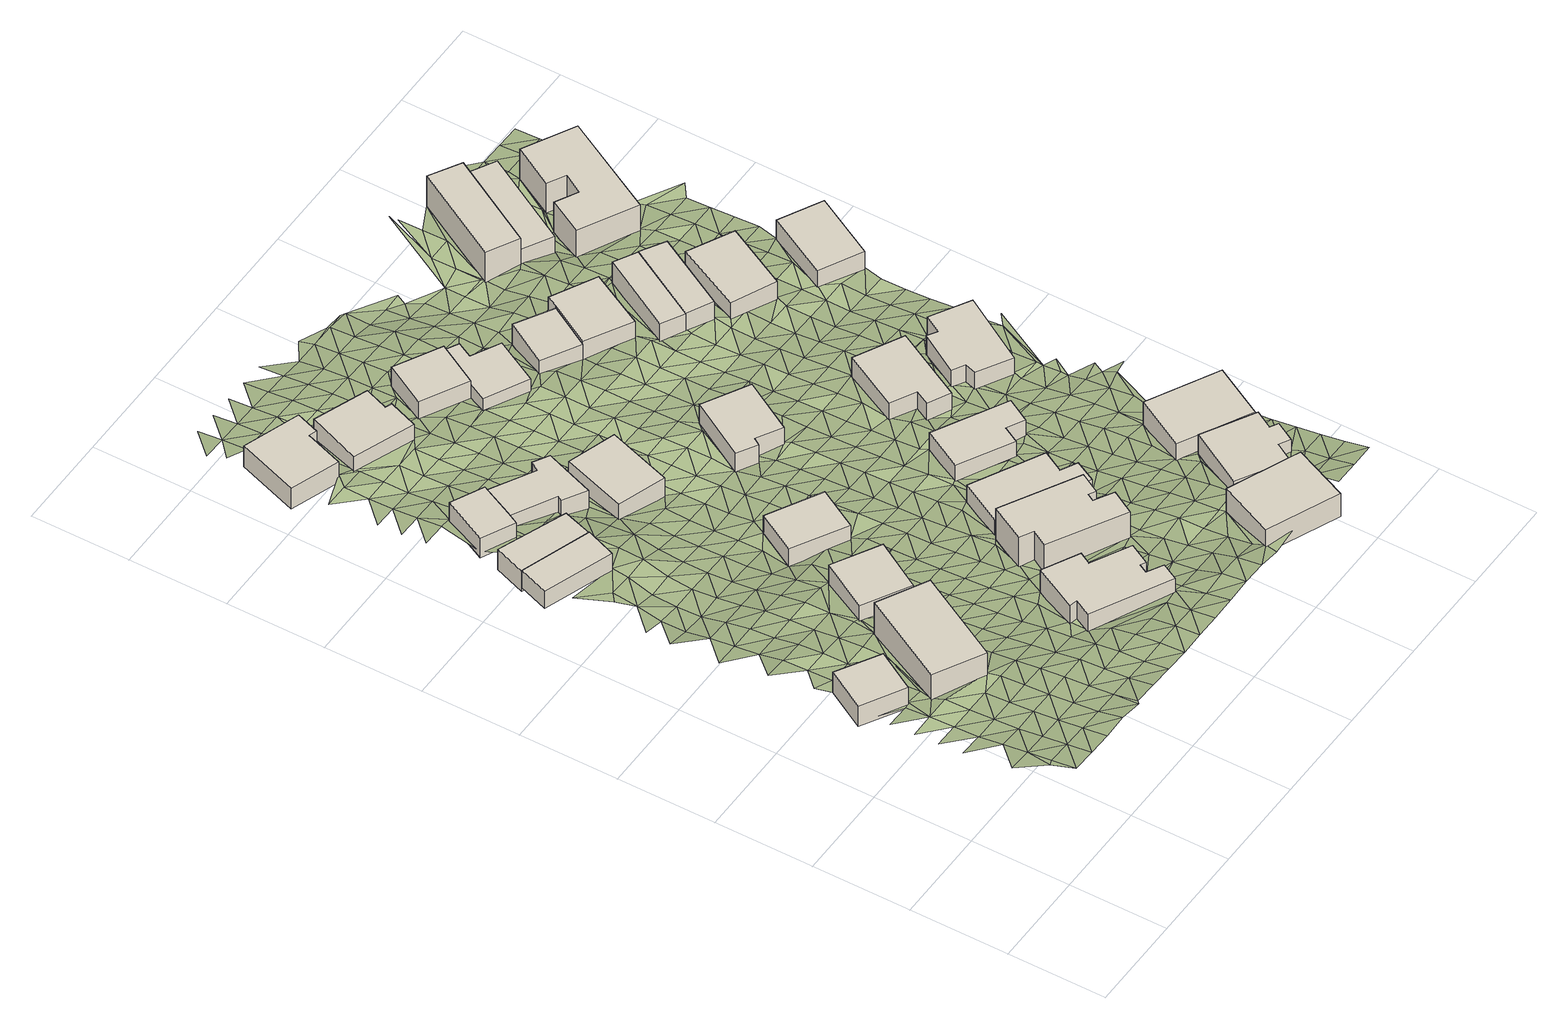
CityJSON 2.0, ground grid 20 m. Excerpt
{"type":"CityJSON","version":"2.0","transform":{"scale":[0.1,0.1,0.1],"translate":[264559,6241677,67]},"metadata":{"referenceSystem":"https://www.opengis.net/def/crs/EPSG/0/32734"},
"CityObjects":{
"building1":{"type":"Building","attributes":{"address":"35 Rhodes Avenue University Estate Cape Town","building":"house","building:levels":"1","footprint":{"type":"Polygon"},"plus_code":"C9XCX4X3+XWW","ground_height":81.4,"building_height":4.1,"roof_height":85.5},"geometry":[{"type":"Solid","lod":"1","boundaries":[[[[0,1,2,3]],[[1,4,5,2]],[[4,6,7,5]],[[6,0,3,7]],[[3,2,5,7]],[[6,4,1,0]]]]}]},
"building2":{"type":"Building","attributes":{"address":"37 Rhodes Avenue University Estate Cape Town","building":"house","building:levels":"2","footprint":{"type":"Polygon"},"plus_code":"CCX4XWXV+XPX","ground_height":80.4,"building_height":6.9,"roof_height":87.3},"geometry":[{"type":"Solid","lod":"1","boundaries":[[[[8,9,10,11]],[[9,12,13,10]],[[12,14,15,13]],[[14,8,11,15]],[[11,10,13,15]],[[14,12,9,8]]]]}]},
"building3":{"type":"Building","attributes":{"address":"3B Haig Road University Estate Cape Town","building":"house","building:levels":"1","footprint":{"type":"Polygon"},"plus_code":"C9X9XJXM+X8V","ground_height":77.6,"building_height":4.1,"roof_height":81.7},"geometry":[{"type":"Solid","lod":"1","boundaries":[[[[16,17,18,19,20,21]],[[17,22,23,19,18]],[[22,24,25,23]],[[24,16,21,20,25]],[[20,19,23,25]],[[24,22,17,16]]]]}]},
"building4":{"type":"Building","attributes":{"address":"3A Haig Road University Estate Cape Town","building":"house","building:levels":"1","footprint":{"type":"Polygon"},"plus_code":"C9XFXJXV+XFW","ground_height":77.4,"building_height":4.1,"roof_height":81.5},"geometry":[{"type":"Solid","lod":"1","boundaries":[[[[26,27,28,21]],[[27,29,30,28]],[[29,31,32,30]],[[31,26,21,32]],[[21,28,30,32]],[[31,29,27,26]]]]}]},
"building5":{"type":"Building","attributes":{"address":"44 Ritchie Street University Estate Cape Town","building":"house","building:levels":"1","footprint":{"type":"Polygon"},"plus_code":"C9XHXMXJ+XXW","ground_height":75.5,"building_height":4.1,"roof_height":79.6},"geometry":[{"type":"Solid","lod":"1","boundaries":[[[[33,34,35,36,37,38]],[[34,39,40,36,35]],[[39,41,42,40]],[[41,43,44,42]],[[43,33,38,37,44]],[[37,36,40,42,44]],[[43,41,39,34,33]]]]}]},
"building6":{"type":"Building","attributes":{"address":"6 Fryde Road University Estate Cape Town","building":"house","building:levels":"1","footprint":{"type":"Polygon"},"plus_code":"CCXJX6X3+X6W","ground_height":78.5,"building_height":4.1,"roof_height":82.6},"geometry":[{"type":"Solid","lod":"1","boundaries":[[[[45,46,47,48]],[[46,49,50,47]],[[49,51,52,50]],[[51,45,48,52]],[[48,47,50,52]],[[51,49,46,45]]]]}]},
"building7":{"type":"Building","attributes":{"address":"49 Ritchie Street University Estate Cape Town","building":"house","building:levels":"1","footprint":{"type":"Polygon"},"plus_code":"C9XFX9XF+XVV","ground_height":73.4,"building_height":4.1,"roof_height":77.5},"geometry":[{"type":"Solid","lod":"1","boundaries":[[[[53,54,55,56]],[[54,57,58,55]],[[57,59,60,58]],[[59,61,62,60]],[[61,63,64,62]],[[63,53,56,64]],[[56,55,58,60,62,64]],[[63,61,59,57,54,53]]]]}]},
"building8":{"type":"Building","attributes":{"address":"9 Fryde Road University Estate Cape Town","building":"house","building:levels":"1","footprint":{"type":"Polygon"},"plus_code":"CFXGXWX6+X8V","ground_height":81.4,"building_height":4.1,"roof_height":85.5},"geometry":[{"type":"Solid","lod":"1","boundaries":[[[[65,66,67,68]],[[66,69,70,67]],[[69,71,72,70]],[[71,73,74,72]],[[73,75,76,74]],[[75,77,78,76]],[[77,79,80,78]],[[79,81,82,80]],[[81,83,84,82]],[[83,85,86,84]],[[85,87,88,86]],[[87,65,68,88]],[[68,67,70,72,74,76,78,80,82,84,86,88]],[[87,85,83,81,79,77,75,73,71,69,66,65]]]]}]},
"building9":{"type":"Building","attributes":{"address":"46 Ritchie Street University Estate Cape Town","building":"house","building:levels":"1","footprint":{"type":"Polygon"},"plus_code":"CCX5XPXF+XGR","ground_height":74.6,"building_height":4.1,"roof_height":78.7},"geometry":[{"type":"Solid","lod":"1","boundaries":[[[[89,90,38,35]],[[90,91,92,38]],[[91,93,94,92]],[[93,95,96,94]],[[95,97,98,96]],[[97,99,100,98]],[[99,101,102,100]],[[101,89,35,102]],[[35,38,92,94,96,98,100,102]],[[101,99,97,95,93,91,90,89]]]]}]},
"building10":{"type":"Building","attributes":{"address":"4 Fryde Road University Estate Cape Town","building":"house","building:levels":"1","footprint":{"type":"Polygon"},"plus_code":"CCXXXRX2+X4W","ground_height":75.8,"building_height":4.1,"roof_height":79.9},"geometry":[{"type":"Solid","lod":"1","boundaries":[[[[103,104,105,106]],[[104,107,108,105]],[[107,109,110,108]],[[109,103,106,110]],[[106,105,108,110]],[[109,107,104,103]]]]}]},
"building11":{"type":"Building","attributes":{"address":"48 Ritchie Street University Estate Cape Town","building":"house","building:levels":"1","footprint":{"type":"Polygon"},"plus_code":"CCXMXXX8+X4V","ground_height":74.3,"building_height":4.1,"roof_height":78.4},"geometry":[{"type":"Solid","lod":"1","boundaries":[[[[111,112,113,114]],[[112,115,116,113]],[[115,117,118,116]],[[117,111,114,118]],[[114,113,116,118]],[[117,115,112,111]]]]}]},
"building12":{"type":"Building","attributes":{"address":"51 Ritchie Street University Estate Cape Town","building":"house","building:levels":"1","footprint":{"type":"Polygon"},"plus_code":"CCX3X9X7+X3R","ground_height":72.8,"building_height":4.1,"roof_height":76.9},"geometry":[{"type":"Solid","lod":"1","boundaries":[[[[119,120,121,122]],[[120,123,124,121]],[[123,125,126,124]],[[125,127,128,126]],[[127,129,130,128]],[[129,119,122,130]],[[122,121,124,126,128,130]],[[129,127,125,123,120,119]]]]}]},
"building13":{"type":"Building","attributes":{"address":"7 Fryde Road University Estate Cape Town","building":"house","building:levels":"2","footprint":{"type":"Polygon"},"plus_code":"CGX2XWX9+XMV","ground_height":78.8,"building_height":6.9,"roof_height":85.7},"geometry":[{"type":"Solid","lod":"1","boundaries":[[[[131,132,133,134]],[[132,135,136,133]],[[135,137,138,136]],[[137,139,140,138]],[[139,141,142,140]],[[141,143,144,142]],[[143,145,146,144]],[[145,147,148,146]],[[147,149,150,148]],[[149,131,134,150]],[[134,133,136,138,140,142,144,146,148,150]],[[149,147,145,143,141,139,137,135,132,131]]]]}]},
"building14":{"type":"Building","attributes":{"address":"5 Fryde Road University Estate Cape Town","building":"house","building:levels":"1","footprint":{"type":"Polygon"},"plus_code":"CGX8X6XR+XCV","ground_height":77.1,"building_height":4.1,"roof_height":81.2},"geometry":[{"type":"Solid","lod":"1","boundaries":[[[[151,152,153,154]],[[152,155,156,153]],[[155,157,158,156]],[[157,159,160,158]],[[159,161,162,160]],[[161,151,154,162]],[[154,153,156,158,160,162]],[[161,159,157,155,152,151]]]]}]},
"building15":{"type":"Building","attributes":{"address":"53 Ritchie Street University Estate Cape Town","building":"house","building:levels":"1","footprint":{"type":"Polygon"},"plus_code":"CCXWX7X4+XXW","ground_height":72.2,"building_height":4.1,"roof_height":76.3},"geometry":[{"type":"Solid","lod":"1","boundaries":[[[[163,164,165,166,167,168]],[[164,169,170,166,165]],[[169,171,172,170]],[[171,163,168,167,172]],[[167,166,170,172]],[[171,169,164,163]]]]}]},
"building16":{"type":"Building","attributes":{"address":"10 Baris Road University Estate Cape Town","building":"house","building:levels":"1","footprint":{"type":"Polygon"},"plus_code":"CHX5XQX6+X6R","ground_height":83.2,"building_height":4.1,"roof_height":87.3},"geometry":[{"type":"Solid","lod":"1","boundaries":[[[[173,174,175,176]],[[174,177,178,175]],[[177,179,180,178]],[[179,173,176,180]],[[176,175,178,180]],[[179,177,174,173]]]]}]},
"building17":{"type":"Building","attributes":{"address":"52 Ritchie Street University Estate Cape Town","building":"house","building:levels":"1","footprint":{"type":"Polygon"},"plus_code":"CFXRX5X6+XJV","ground_height":74.3,"building_height":4.1,"roof_height":78.4},"geometry":[{"type":"Solid","lod":"1","boundaries":[[[[181,182,183,184]],[[182,185,186,183]],[[185,187,188,186]],[[187,189,190,188]],[[189,191,192,190]],[[191,181,184,192]],[[184,183,186,188,190,192]],[[191,189,187,185,182,181]]]]}]},
"building18":{"type":"Building","attributes":{"address":"53B Ritchie Street University Estate Cape Town","building":"house","building:levels":"1","footprint":{"type":"Polygon"},"plus_code":"CFX8X6XR+X8R","ground_height":71.3,"building_height":4.1,"roof_height":75.4},"geometry":[{"type":"Solid","lod":"1","boundaries":[[[[193,194,195,168]],[[194,196,197,195]],[[196,198,199,197]],[[198,200,201,199]],[[200,202,203,201]],[[202,204,205,203]],[[204,193,168,205]],[[168,195,197,199,201,203,205]],[[204,202,200,198,196,194,193]]]]}]},
"building19":{"type":"Building","attributes":{"address":"3 Fryde Road University Estate Cape Town","building":"house","building:levels":"1","footprint":{"type":"Polygon"},"plus_code":"CGXHXWX6+XPX","ground_height":75.6,"building_height":4.1,"roof_height":79.7},"geometry":[{"type":"Solid","lod":"1","boundaries":[[[[206,207,208,209]],[[207,210,211,208]],[[210,212,213,211]],[[212,214,215,213]],[[214,216,217,215]],[[216,206,209,217]],[[209,208,211,213,215,217]],[[216,214,212,210,207,206]]]]}]},
"building20":{"type":"Building","attributes":{"address":"8 Baris Road University Estate Cape Town","building":"house","building:levels":"1","footprint":{"type":"Polygon"},"plus_code":"CHXJXCXH+XVX","ground_height":80.2,"building_height":4.1,"roof_height":84.3},"geometry":[{"type":"Solid","lod":"1","boundaries":[[[[218,219,220,221]],[[219,222,223,220]],[[222,224,225,223]],[[224,226,227,225]],[[226,228,229,227]],[[228,230,231,229]],[[230,232,233,231]],[[232,218,221,233]],[[221,220,223,225,227,229,231,233]],[[232,230,228,226,224,222,219,218]]]]}]},
"building21":{"type":"Building","attributes":{"address":"55 Ritchie Street University Estate Cape Town","building":"house","building:levels":"1","footprint":{"type":"Polygon"},"plus_code":"CFXWX4XC+X3V","ground_height":71.1,"building_height":4.1,"roof_height":75.2},"geometry":[{"type":"Solid","lod":"1","boundaries":[[[[234,235,236,237]],[[235,238,239,236]],[[238,240,241,239]],[[240,234,237,241]],[[237,236,239,241]],[[240,238,235,234]]]]}]},
"building22":{"type":"Building","attributes":{"address":"54 Ritchie Street University Estate Cape Town","building":"house","building:levels":"1","footprint":{"type":"Polygon"},"plus_code":"CHX2XHXX+XCW","ground_height":74.2,"building_height":4.1,"roof_height":78.3},"geometry":[{"type":"Solid","lod":"1","boundaries":[[[[242,243,244,245]],[[243,246,247,244]],[[246,248,249,247]],[[248,250,251,249]],[[250,252,253,251]],[[252,242,245,253]],[[245,244,247,249,251,253]],[[252,250,248,246,243,242]]]]}]},
"building23":{"type":"Building","attributes":{"address":"6 Baris Road University Estate Cape Town","building":"house","building:levels":"1","footprint":{"type":"Polygon"},"plus_code":"CHXVX4XX+XRW","ground_height":78.6,"building_height":4.1,"roof_height":82.7},"geometry":[{"type":"Solid","lod":"1","boundaries":[[[[254,255,256,257]],[[255,258,259,256]],[[258,260,261,259]],[[260,254,257,261]],[[257,256,259,261]],[[260,258,255,254]]]]}]},
"building24":{"type":"Building","attributes":{"address":"57 Ritchie Street University Estate Cape Town","building":"house","building:levels":"1","footprint":{"type":"Polygon"},"plus_code":"CGX8XRXR+X2X","ground_height":71.8,"building_height":4.1,"roof_height":75.9},"geometry":[{"type":"Solid","lod":"1","boundaries":[[[[262,263,241,264,265,237]],[[263,266,267,264,241]],[[266,268,269,267]],[[268,270,271,269]],[[270,262,237,265,271]],[[265,264,267,269,271]],[[270,268,266,263,262]]]]}]},
"building25":{"type":"Building","attributes":{"address":"59 Ritchie Street University Estate Cape Town","building":"house","building:levels":"1","footprint":{"type":"Polygon"},"plus_code":"CGXRX4XQ+XWV","ground_height":72.2,"building_height":4.1,"roof_height":76.3},"geometry":[{"type":"Solid","lod":"1","boundaries":[[[[272,273,274,275]],[[273,276,277,274]],[[276,278,279,277]],[[278,272,275,279]],[[275,274,277,279]],[[278,276,273,272]]]]}]},
"building26":{"type":"Building","attributes":{"address":"56 Ritchie Street University Estate Cape Town","building":"house","building:levels":"1","footprint":{"type":"Polygon"},"plus_code":"CHXPX4XV+XVR","ground_height":73.7,"building_height":4.1,"roof_height":77.8},"geometry":[{"type":"Solid","lod":"1","boundaries":[[[[280,281,282,283]],[[281,284,285,282]],[[284,286,287,285]],[[286,288,289,287]],[[288,290,291,289]],[[290,292,293,291]],[[292,294,295,293]],[[294,280,283,295]],[[283,282,285,287,289,291,293,295]],[[294,292,290,288,286,284,281,280]]]]}]},
"building27":{"type":"Building","attributes":{"address":"61 Ritchie Street University Estate Cape Town","building":"house","building:levels":"1","footprint":{"type":"Polygon"},"plus_code":"CHX2XRXR+X5V","ground_height":72.3,"building_height":4.1,"roof_height":76.4},"geometry":[{"type":"Solid","lod":"1","boundaries":[[[[296,297,279,298,299,275]],[[297,300,301,298,279]],[[300,302,303,301]],[[302,296,275,299,303]],[[299,298,301,303]],[[302,300,297,296]]]]}]},
"building28":{"type":"Building","attributes":{"address":"63 Ritchie Street University Estate Cape Town","building":"house","building:levels":"1","footprint":{"type":"Polygon"},"plus_code":"CHXCXCXP+XVR","ground_height":71.9,"building_height":4.1,"roof_height":76},"geometry":[{"type":"Solid","lod":"1","boundaries":[[[[304,305,306,307]],[[305,308,309,306]],[[308,310,311,309]],[[310,304,307,311]],[[307,306,309,311]],[[310,308,305,304]]]]}]},
"building29":{"type":"Building","attributes":{"address":"34B Selbourne Road University Estate Cape Town","building":"house","building:levels":"2","footprint":{"type":"Polygon"},"plus_code":"CGXVX6XC+XWW","ground_height":68.6,"building_height":6.9,"roof_height":75.5},"geometry":[{"type":"Solid","lod":"1","boundaries":[[[[312,313,314,315,316]],[[313,317,318,314]],[[317,319,320,321,318]],[[319,312,316,315,321,320]],[[315,314,318,321]],[[319,317,313,312]]]]}]},
"building30":{"type":"Building","attributes":{"address":"34A Selbourne Road University Estate Cape Town","building":"house","building:levels":"1","footprint":{"type":"Polygon"},"plus_code":"CHX5X7X9+XGX","ground_height":68.6,"building_height":4.1,"roof_height":72.7},"geometry":[{"type":"Solid","lod":"1","boundaries":[[[[322,323,320,316]],[[323,324,325,320]],[[324,326,327,325]],[[326,322,316,327]],[[316,320,325,327]],[[326,324,323,322]]]]}]},
"building31":{"type":"Building","attributes":{"address":"65 Ritchie Street University Estate Cape Town","building":"house","building:levels":"1","footprint":{"type":"Polygon"},"plus_code":"CJX5XHX5+XRX","ground_height":71.3,"building_height":4.1,"roof_height":75.4},"geometry":[{"type":"Solid","lod":"1","boundaries":[[[[328,329,330,331]],[[329,332,333,330]],[[332,334,335,333]],[[334,328,331,335]],[[331,330,333,335]],[[334,332,329,328]]]]}]},
"building32":{"type":"Building","attributes":{"address":"36 Selbourne Road University Estate Cape Town","building":"house","building:levels":"2","footprint":{"type":"Polygon"},"plus_code":"CHXPXRX9+XWX","ground_height":69.1,"building_height":6.9,"roof_height":76},"geometry":[{"type":"Solid","lod":"1","boundaries":[[[[336,337,338,339]],[[337,340,341,338]],[[340,342,343,341]],[[342,344,345,343]],[[344,346,347,345]],[[346,348,349,347]],[[348,350,351,349]],[[350,336,339,351]],[[339,338,341,343,345,347,349,351]],[[350,348,346,344,342,340,337,336]]]]}]},
"terrain1":{"type":"TINRelief","geometry":[{"type":"CompositeSurface","lod":"1","boundaries":[[[352,353,354]],[[355,352,356]],[[353,352,355]],[[354,353,357]],[[355,356,358]],[[353,355,358]],[[357,359,360]],[[358,356,361]],[[362,359,363]],[[364,357,353]],[[358,365,353]],[[357,364,359]],[[363,366,367]],[[353,365,364]],[[368,358,361]],[[369,363,359]],[[366,370,371]],[[369,359,364]],[[368,361,372]],[[370,373,374]],[[375,365,358]],[[376,366,363]],[[369,376,363]],[[358,368,375]],[[366,373,370]],[[365,377,364]],[[377,369,364]],[[378,373,366]],[[376,379,366]],[[365,375,377]],[[368,372,380]],[[378,366,379]],[[381,382,4]],[[383,376,369]],[[375,368,384]],[[369,377,385]],[[386,373,378]],[[384,368,380]],[[382,381,387]],[[376,383,379]],[[386,388,373]],[[369,385,383]],[[381,4,389]],[[377,375,390]],[[391,392,387]],[[393,375,384]],[[388,394,373]],[[4,394,389]],[[385,377,390]],[[392,391,395]],[[375,393,390]],[[384,380,396]],[[397,378,379]],[[387,381,398]],[[378,399,386]],[[389,398,381]],[[379,383,397]],[[400,391,387]],[[388,386,399]],[[383,385,401]],[[384,402,393]],[[403,395,404]],[[390,405,385]],[[384,396,402]],[[398,400,387]],[[403,404,406]],[[385,405,401]],[[388,399,394]],[[391,407,395]],[[402,396,408]],[[399,389,394]],[[398,389,399]],[[393,409,390]],[[391,400,407]],[[393,402,410]],[[401,397,383]],[[411,404,395]],[[406,412,413]],[[393,410,409]],[[414,405,390]],[[411,395,407]],[[399,378,415]],[[398,416,400]],[[417,402,408]],[[418,413,412]],[[419,398,399]],[[390,409,414]],[[420,406,404]],[[421,401,405]],[[417,410,402]],[[422,404,411]],[[398,419,416]],[[408,423,417]],[[407,400,424]],[[401,421,397]],[[425,426,418]],[[404,422,420]],[[405,414,421]],[[427,412,406]],[[411,407,424]],[[424,400,416]],[[409,410,428]],[[429,410,417]],[[415,419,399]],[[406,420,427]],[[430,397,421]],[[431,432,433]],[[418,412,434]],[[411,435,422]],[[409,428,414]],[[410,429,428]],[[416,419,415]],[[436,417,423]],[[431,425,432]],[[424,435,411]],[[430,437,397]],[[434,425,418]],[[427,434,412]],[[422,438,420]],[[414,439,421]],[[429,417,440]],[[435,438,422]],[[439,414,428]],[[416,415,441]],[[424,416,442]],[[443,433,432]],[[417,436,440]],[[444,432,425]],[[420,445,427]],[[421,446,430]],[[447,425,434]],[[435,424,442]],[[397,437,8]],[[438,445,420]],[[442,416,441]],[[439,446,421]],[[448,415,449]],[[428,429,450]],[[444,425,447]],[[440,451,429]],[[441,415,448]],[[430,452,437]],[[453,434,427]],[[438,435,454]],[[428,450,439]],[[445,455,427]],[[452,430,446]],[[429,451,450]],[[432,444,443]],[[436,456,440]],[[415,8,449]],[[441,448,442]],[[442,454,435]],[[449,457,448]],[[434,453,447]],[[453,427,455]],[[458,437,452]],[[445,438,459]],[[460,446,439]],[[461,451,440]],[[454,462,438]],[[439,450,463]],[[447,464,444]],[[8,457,449]],[[465,437,458]],[[461,440,456]],[[445,459,455]],[[452,446,460]],[[464,447,453]],[[438,462,459]],[[439,463,460]],[[8,437,465]],[[466,443,444]],[[442,448,467]],[[468,29,469]],[[454,442,470]],[[451,471,450]],[[472,469,473]],[[451,461,474]],[[457,475,448]],[[458,452,476]],[[464,466,444]],[[450,477,463]],[[453,455,478]],[[470,462,454]],[[455,459,479]],[[460,476,452]],[[451,474,471]],[[477,450,471]],[[457,8,475]],[[466,480,443]],[[480,24,443]],[[478,464,453]],[[481,465,458]],[[461,456,482]],[[465,483,8]],[[469,484,473]],[[463,485,460]],[[486,487,488]],[[478,455,479]],[[472,489,487]],[[470,442,467]],[[463,477,485]],[[462,490,459]],[[481,458,476]],[[474,461,482]],[[484,469,29]],[[483,475,8]],[[462,470,490]],[[482,456,491]],[[466,464,492]],[[483,465,493]],[[494,488,495]],[[496,479,459]],[[492,464,478]],[[493,465,481]],[[497,485,477]],[[480,498,24]],[[473,484,499]],[[487,489,488]],[[500,476,460]],[[474,501,471]],[[496,459,490]],[[500,460,485]],[[470,467,490]],[[29,24,498]],[[483,502,475]],[[503,504,495]],[[482,501,474]],[[480,466,505]],[[492,506,466]],[[493,502,483]],[[478,479,507]],[[481,476,508]],[[509,499,484]],[[510,479,496]],[[509,484,29]],[[477,471,511]],[[480,505,498]],[[498,512,29]],[[488,489,513]],[[466,506,505]],[[495,488,513]],[[507,492,478]],[[508,493,481]],[[514,482,491]],[[490,467,515]],[[503,516,517]],[[507,479,510]],[[476,500,508]],[[502,518,475]],[[496,490,107]],[[29,512,509]],[[513,489,519]],[[511,471,501]],[[500,485,65]],[[514,491,520]],[[489,34,519]],[[467,521,515]],[[475,518,522]],[[503,495,523]],[[524,512,498]],[[525,506,492]],[[526,502,493]],[[511,501,482]],[[516,527,517]],[[107,490,515]],[[498,505,528]],[[467,529,521]],[[513,523,495]],[[492,507,525]],[[509,530,499]],[[493,508,526]],[[509,512,531]],[[496,532,510]],[[522,46,475]],[[498,528,524]],[[482,514,511]],[[508,500,65]],[[533,516,503]],[[506,534,505]],[[502,535,518]],[[496,107,532]],[[46,529,467]],[[536,477,511]],[[510,532,507]],[[524,531,512]],[[523,533,503]],[[506,525,534]],[[502,526,535]],[[519,34,537]],[[513,519,538]],[[531,530,509]],[[528,505,539]],[[540,515,521]],[[541,522,518]],[[514,520,542]],[[521,529,543]],[[544,527,516]],[[540,107,515]],[[513,538,523]],[[507,545,525]],[[508,546,526]],[[508,65,546]],[[533,544,516]],[[519,537,538]],[[547,505,534]],[[541,518,535]],[[524,528,539]],[[539,505,547]],[[532,545,507]],[[521,543,540]],[[536,511,514]],[[522,548,46]],[[524,549,531]],[[107,104,532]],[[525,550,534]],[[526,551,535]],[[544,552,527]],[[548,522,541]],[[537,34,553]],[[542,554,514]],[[555,533,523]],[[556,527,552]],[[549,524,539]],[[523,538,557]],[[550,525,545]],[[546,551,526]],[[536,514,554]],[[558,529,46]],[[529,558,543]],[[546,65,559]],[[560,561,562]],[[107,540,563]],[[556,564,527]],[[533,555,544]],[[547,534,565]],[[541,535,566]],[[104,545,532]],[[523,557,555]],[[567,553,34]],[[46,548,558]],[[537,568,538]],[[555,552,544]],[[562,569,570]],[[550,565,534]],[[551,566,535]],[[571,65,572]],[[559,65,571]],[[547,573,539]],[[563,540,543]],[[61,561,574]],[[568,537,553]],[[539,575,549]],[[536,554,576]],[[551,546,577]],[[541,578,548]],[[554,542,579]],[[543,558,580]],[[581,572,582]],[[564,556,583]],[[577,546,559]],[[584,557,538]],[[550,545,585]],[[580,563,543]],[[565,573,547]],[[566,578,541]],[[586,583,556]],[[585,545,104]],[[552,587,556]],[[536,576,588]],[[589,590,591]],[[562,561,592]],[[583,586,564]],[[584,538,568]],[[591,590,593]],[[588,593,590]],[[576,554,594]],[[595,581,582]],[[567,99,553]],[[596,575,539]],[[558,548,597]],[[578,598,548]],[[579,594,554]],[[586,556,587]],[[572,581,599]],[[559,600,577]],[[573,601,539]],[[555,557,602]],[[568,553,603]],[[565,550,604]],[[566,551,605]],[[561,61,592]],[[577,605,551]],[[606,557,584]],[[607,549,575]],[[585,608,550]],[[555,609,552]],[[571,572,599]],[[558,597,580]],[[610,588,576]],[[99,603,553]],[[592,611,562]],[[548,598,597]],[[604,573,565]],[[585,104,612]],[[557,606,602]],[[550,608,604]],[[576,594,610]],[[595,599,581]],[[591,593,613]],[[584,568,614]],[[563,580,615]],[[578,566,616]],[[588,613,593]],[[586,587,61]],[[617,562,611]],[[603,614,568]],[[607,575,596]],[[578,616,598]],[[603,99,607]],[[615,580,597]],[[566,605,616]],[[613,588,610]],[[577,131,605]],[[606,584,618]],[[571,619,559]],[[595,591,620]],[[609,555,602]],[[621,594,579]],[[622,612,104]],[[604,623,573]],[[573,623,601]],[[571,599,624]],[[592,61,625]],[[587,626,61]],[[592,625,611]],[[627,608,585]],[[620,591,613]],[[614,618,584]],[[628,563,615]],[[629,585,612]],[[579,630,621]],[[628,622,563]],[[596,631,607]],[[602,606,632]],[[597,598,633]],[[634,610,594]],[[61,626,625]],[[599,595,624]],[[585,629,627]],[[598,616,635]],[[636,603,607]],[[605,131,616]],[[614,603,636]],[[637,604,608]],[[618,632,606]],[[626,587,638]],[[623,639,601]],[[615,597,633]],[[610,634,613]],[[611,625,640]],[[598,635,633]],[[621,634,594]],[[595,620,624]],[[641,616,131]],[[636,607,631]],[[604,637,623]],[[619,571,624]],[[608,627,637]],[[642,609,602]],[[643,611,640]],[[632,642,602]],[[622,644,612]],[[626,645,625]],[[618,614,646]],[[647,629,612]],[[628,615,648]],[[622,628,649]],[[641,131,650]],[[636,651,614]],[[596,117,631]],[[652,639,623]],[[620,613,653]],[[626,638,645]],[[633,648,615]],[[613,634,654]],[[117,601,639]],[[127,638,587]],[[621,630,655]],[[618,646,632]],[[629,647,627]],[[635,616,656]],[[622,649,644]],[[656,616,641]],[[614,651,646]],[[623,637,652]],[[612,644,647]],[[624,620,619]],[[657,640,625]],[[631,658,636]],[[628,659,649]],[[642,660,609]],[[613,654,653]],[[609,660,661]],[[655,630,662]],[[657,625,645]],[[628,648,659]],[[663,633,635]],[[634,621,664]],[[653,619,620]],[[639,652,665]],[[627,666,637]],[[631,117,658]],[[667,642,632]],[[668,651,636]],[[644,649,669]],[[655,670,621]],[[632,646,671]],[[672,627,647]],[[645,638,673]],[[674,661,675]],[[664,654,634]],[[642,676,660]],[[677,640,657]],[[636,658,668]],[[639,665,678]],[[659,669,649]],[[131,679,650]],[[635,656,663]],[[664,621,670]],[[639,678,117]],[[652,637,666]],[[656,641,151]],[[680,648,633]],[[666,627,672]],[[650,681,641]],[[632,671,667]],[[676,661,660]],[[127,674,675]],[[638,127,673]],[[651,682,646]],[[683,647,644]],[[684,640,677]],[[685,619,653]],[[676,642,667]],[[686,657,645]],[[682,651,668]],[[644,669,683]],[[633,663,680]],[[655,662,687]],[[688,659,648]],[[689,653,654]],[[673,686,645]],[[654,664,690]],[[691,671,646]],[[692,619,685]],[[665,652,693]],[[672,647,694]],[[652,666,695]],[[661,696,675]],[[663,656,151]],[[697,698,699]],[[700,658,117]],[[676,696,661]],[[117,678,701]],[[677,657,702]],[[668,658,700]],[[653,689,685]],[[691,646,682]],[[694,647,683]],[[688,648,680]],[[654,690,689]],[[696,127,675]],[[698,697,692]],[[678,665,693]],[[703,669,659]],[[666,672,704]],[[686,702,657]],[[695,693,652]],[[655,173,670]],[[701,700,117]],[[671,705,667]],[[681,650,679]],[[127,706,673]],[[677,707,684]],[[664,670,173]],[[667,708,676]],[[709,671,691]],[[694,710,672]],[[659,688,703]],[[663,151,711]],[[712,641,681]],[[685,713,692]],[[672,710,704]],[[682,668,714]],[[678,715,701]],[[683,669,716]],[[663,711,680]],[[702,707,677]],[[700,717,668]],[[689,713,685]],[[671,709,705]],[[706,127,696]],[[686,673,718]],[[690,664,173]],[[715,678,693]],[[711,151,719]],[[691,682,714]],[[716,694,683]],[[696,676,720]],[[714,668,717]],[[716,669,703]],[[708,667,705]],[[721,698,692]],[[666,722,695]],[[702,686,718]],[[680,723,688]],[[690,724,689]],[[673,706,718]],[[704,710,725]],[[726,676,708]],[[713,727,692]],[[700,701,728]],[[701,715,729]],[[711,723,680]],[[721,679,698]],[[730,709,691]],[[693,695,722]],[[731,710,694]],[[724,690,173]],[[719,732,711]],[[720,706,696]],[[692,727,721]],[[707,702,733]],[[700,728,717]],[[688,734,703]],[[735,713,689]],[[714,730,691]],[[701,729,728]],[[694,716,731]],[[679,712,681]],[[705,726,708]],[[161,719,151]],[[715,693,722]],[[725,710,736]],[[718,733,702]],[[734,688,723]],[[735,689,724]],[[711,732,723]],[[737,732,719]],[[722,666,182]],[[705,709,738]],[[739,740,707]],[[703,741,716]],[[713,742,727]],[[712,679,721]],[[710,731,743]],[[714,717,744]],[[729,715,745]],[[706,720,746]],[[736,710,743]],[[707,733,739]],[[717,728,747]],[[734,741,703]],[[742,713,735]],[[709,730,738]],[[748,718,706]],[[745,715,722]],[[749,737,719]],[[750,724,173]],[[744,730,714]],[[716,751,731]],[[744,717,747]],[[735,724,750]],[[729,752,728]],[[721,727,753]],[[206,723,732]],[[706,746,748]],[[751,716,741]],[[727,742,754]],[[755,733,718]],[[206,734,723]],[[729,745,752]],[[749,719,161]],[[753,712,721]],[[756,732,737]],[[722,182,745]],[[731,757,743]],[[758,750,173]],[[727,754,753]],[[759,746,720]],[[760,747,728]],[[718,748,755]],[[744,761,730]],[[757,731,751]],[[762,763,764]],[[730,761,738]],[[736,743,765]],[[739,733,766]],[[161,763,762]],[[741,734,767]],[[742,735,768]],[[750,769,735]],[[760,728,752]],[[758,173,770]],[[771,764,712]],[[756,737,749]],[[734,206,772]],[[759,720,163]],[[771,712,753]],[[751,741,767]],[[768,754,742]],[[773,732,756]],[[182,774,745]],[[755,766,733]],[[765,743,757]],[[767,734,772]],[[735,769,768]],[[746,775,748]],[[776,744,747]],[[745,774,752]],[[777,747,760]],[[778,762,764]],[[779,736,765]],[[759,775,746]],[[780,739,766]],[[778,161,762]],[[781,774,182]],[[757,751,782]],[[754,783,753]],[[776,747,777]],[[738,761,784]],[[173,785,770]],[[756,749,773]],[[748,786,755]],[[787,761,744]],[[788,760,752]],[[764,771,778]],[[789,736,779]],[[767,782,751]],[[768,783,754]],[[790,749,161]],[[791,781,182]],[[750,758,792]],[[775,786,748]],[[774,788,752]],[[789,791,736]],[[750,793,769]],[[771,753,794]],[[790,773,749]],[[795,772,206]],[[744,776,787]],[[778,790,161]],[[796,777,760]],[[765,757,797]],[[782,798,757]],[[770,792,758]],[[794,753,783]],[[799,759,163]],[[784,761,787]],[[800,738,784]],[[766,755,801]],[[775,759,799]],[[781,802,774]],[[767,772,803]],[[793,768,769]],[[786,804,755]],[[788,796,760]],[[805,204,202]],[[780,766,806]],[[807,785,808]],[[779,765,797]],[[757,798,797]],[[799,163,204]],[[802,781,791]],[[805,202,800]],[[809,776,777]],[[778,771,810]],[[783,768,811]],[[767,812,782]],[[801,755,804]],[[795,803,772]],[[794,813,771]],[[773,790,814]],[[773,814,815]],[[796,809,777]],[[232,793,750]],[[206,816,795]],[[786,775,817]],[[788,774,818]],[[789,779,819]],[[790,778,810]],[[794,783,811]],[[801,806,766]],[[799,820,775]],[[770,785,792]],[[774,802,821]],[[771,813,810]],[[768,793,811]],[[812,767,803]],[[819,779,797]],[[805,822,204]],[[823,800,784]],[[786,817,804]],[[788,818,796]],[[824,798,782]],[[825,787,776]],[[775,820,817]],[[809,826,776]],[[774,821,818]],[[825,784,787]],[[827,814,790]],[[791,789,828]],[[829,830,807]],[[815,814,827]],[[800,822,805]],[[782,812,824]],[[831,792,785]],[[799,204,832]],[[798,824,797]],[[833,803,795]],[[828,789,819]],[[810,834,790]],[[825,776,826]],[[811,835,794]],[[802,791,836]],[[206,837,816]],[[827,790,834]],[[811,793,232]],[[838,813,794]],[[839,785,807]],[[823,784,235]],[[800,823,822]],[[801,804,840]],[[832,820,799]],[[809,796,841]],[[836,821,802]],[[822,832,204]],[[831,842,792]],[[804,817,843]],[[796,818,844]],[[795,816,845]],[[846,806,801]],[[845,833,795]],[[836,791,828]],[[847,812,803]],[[848,819,797]],[[831,785,849]],[[794,835,838]],[[807,830,839]],[[809,841,826]],[[813,850,810]],[[232,851,811]],[[847,803,833]],[[840,804,843]],[[841,796,844]],[[824,848,797]],[[820,852,817]],[[821,853,818]],[[834,854,827]],[[235,822,823]],[[831,855,842]],[[785,839,849]],[[840,846,801]],[[828,819,856]],[[820,832,852]],[[853,821,836]],[[813,838,850]],[[857,834,810]],[[826,858,825]],[[859,827,854]],[[855,831,849]],[[848,856,819]],[[860,833,845]],[[835,811,255]],[[861,843,817]],[[862,844,818]],[[816,863,845]],[[827,859,837]],[[826,841,858]],[[824,812,864]],[[865,839,830]],[[861,817,852]],[[862,818,853]],[[810,850,857]],[[822,235,866]],[[837,863,816]],[[867,832,822]],[[868,836,828]],[[854,834,869]],[[856,870,828]],[[835,255,838]],[[871,811,851]],[[840,843,872]],[[232,873,851]],[[864,848,824]],[[845,874,860]],[[832,867,852]],[[841,844,875]],[[853,836,868]],[[869,859,854]],[[872,843,861]],[[822,866,867]],[[876,844,862]],[[868,828,870]],[[845,863,874]],[[869,834,857]],[[838,255,850]],[[877,849,839]],[[858,878,825]],[[856,848,864]],[[879,839,865]],[[880,837,859]],[[875,844,876]],[[846,840,881]],[[858,841,878]],[[849,882,855]],[[861,852,883]],[[884,862,853]],[[866,235,885]],[[839,879,877]],[[886,860,874]],[[856,887,870]],[[850,888,857]],[[889,863,837]],[[883,852,867]],[[884,853,868]],[[859,869,880]],[[878,841,875]],[[890,855,882]],[[255,888,850]],[[890,873,891]],[[872,881,840]],[[235,892,885]],[[861,893,872]],[[887,856,864]],[[873,871,851]],[[876,862,894]],[[849,877,882]],[[889,837,880]],[[874,863,895]],[[896,867,866]],[[857,897,869]],[[898,875,876]],[[255,899,888]],[[900,861,883]],[[884,894,862]],[[893,861,900]],[[868,870,901]],[[902,886,874]],[[899,255,903]],[[896,866,885]],[[870,887,904]],[[888,897,857]],[[875,898,878]],[[889,895,863]],[[881,872,893]],[[890,905,873]],[[876,906,898]],[[888,899,903]],[[895,902,874]],[[883,867,907]],[[901,884,868]],[[869,908,880]],[[886,242,860]],[[894,906,876]],[[904,901,870]],[[905,890,882]],[[892,270,885]],[[907,867,896]],[[871,873,905]],[[908,869,897]],[[909,887,864]],[[880,910,889]],[[911,895,889]],[[912,886,902]],[[906,913,898]],[[914,902,895]],[[878,898,915]],[[903,255,916]],[[917,900,883]],[[270,918,885]],[[894,884,919]],[[909,904,887]],[[903,920,888]],[[900,917,893]],[[907,921,883]],[[884,901,922]],[[908,910,880]],[[905,923,871]],[[909,864,924]],[[896,885,925]],[[926,897,888]],[[924,864,242]],[[883,921,917]],[[884,922,919]],[[889,927,911]],[[925,907,896]],[[897,926,908]],[[928,906,894]],[[895,911,927]],[[912,242,886]],[[918,925,885]],[[889,910,929]],[[888,920,926]],[[901,904,930]],[[931,904,909]],[[906,928,913]],[[932,916,255]],[[927,889,929]],[[919,928,894]],[[270,933,918]],[[902,934,912]],[[935,878,915]],[[922,901,930]],[[904,931,930]],[[908,936,910]],[[909,924,937]],[[907,938,921]],[[907,925,939]],[[908,926,940]],[[941,920,903]],[[270,935,933]],[[937,924,242]],[[898,273,915]],[[912,942,242]],[[903,916,943]],[[921,944,917]],[[908,940,936]],[[938,907,939]],[[934,942,912]],[[910,945,929]],[[946,919,922]],[[931,909,947]],[[930,948,922]],[[949,928,919]],[[941,926,920]],[[925,918,950]],[[936,951,910]],[[933,952,918]],[[937,947,909]],[[944,921,938]],[[953,927,929]],[[945,910,951]],[[922,948,946]],[[940,926,954]],[[919,946,949]],[[955,242,942]],[[925,950,939]],[[917,944,956]],[[918,952,950]],[[955,942,934]],[[957,930,931]],[[929,945,953]],[[947,958,931]],[[273,935,915]],[[954,926,941]],[[959,937,242]],[[956,960,917]],[[940,961,936]],[[938,956,944]],[[955,934,962]],[[963,928,949]],[[964,938,939]],[[927,953,965]],[[966,933,935]],[[931,958,957]],[[951,936,967]],[[954,961,940]],[[933,966,952]],[[968,948,930]],[[955,959,242]],[[964,939,950]],[[951,967,945]],[[947,937,969]],[[935,273,966]],[[962,970,955]],[[930,957,968]],[[949,946,971]],[[941,972,954]],[[947,969,958]],[[946,948,971]],[[937,959,969]],[[964,973,938]],[[950,952,974]],[[975,956,938]],[[952,966,976]],[[955,970,959]],[[965,280,927]],[[950,973,964]],[[917,960,977]],[[971,948,968]],[[945,978,953]],[[960,956,975]],[[952,976,974]],[[963,949,979]],[[963,302,928]],[[273,272,966]],[[957,958,980]],[[965,953,978]],[[973,950,974]],[[958,969,981]],[[970,982,959]],[[957,980,968]],[[980,958,981]],[[983,976,966]],[[959,982,969]],[[966,272,983]],[[982,970,984]],[[975,985,960]],[[970,280,984]],[[968,986,971]],[[976,987,974]],[[965,978,280]],[[974,988,973]],[[989,981,969]],[[990,978,945]],[[985,991,960]],[[986,968,980]],[[313,975,938]],[[979,302,963]],[[976,983,992]],[[989,969,982]],[[992,987,976]],[[974,987,988]],[[971,986,993]],[[983,272,994]],[[980,981,995]],[[984,996,982]],[[997,981,989]],[[280,996,984]],[[272,302,994]],[[986,980,998]],[[999,280,978]],[[971,993,1000]],[[1001,302,979]],[[995,981,997]],[[1002,988,987]],[[280,999,996]],[[992,983,1003]],[[985,975,313]],[[989,982,1004]],[[995,998,980]],[[302,1001,994]],[[994,1003,983]],[[996,1004,982]],[[1000,305,971]],[[979,305,1001]],[[986,1005,993]],[[989,1006,997]],[[1007,1002,987]],[[998,1005,986]],[[1008,987,992]],[[1001,1009,994]],[[1004,1006,989]],[[1000,993,1005]],[[992,1003,1008]],[[994,1010,1003]],[[305,1009,1001]],[[995,1011,998]],[[997,1011,995]],[[1006,1012,997]],[[1002,1013,988]],[[994,1009,1010]],[[1005,1014,1000]],[[1012,1011,997]],[[305,1000,1014]],[[1007,1015,1002]],[[1003,1010,1016]],[[1017,1005,998]],[[1003,1016,1008]],[[1018,1019,1007]],[[340,1007,1019]],[[1009,305,1020]],[[1014,1021,305]],[[1007,340,1015]],[[1015,1013,1002]],[[1009,1022,1010]],[[1014,1005,1017]],[[1021,1020,305]],[[1013,1023,988]],[[1022,1016,1010]],[[1009,1020,1022]],[[1014,1017,1021]],[[1024,1019,1018]],[[1024,340,1019]],[[1016,1025,1008]],[[1020,1021,1026]],[[1025,1016,1022]],[[1015,340,337]],[[1026,1021,1017]],[[1013,1015,337]],[[1027,1008,1025]],[[1027,1028,1008]],[[1022,1020,1029]],[[1008,1028,1030]],[[1031,322,1023]],[[1026,1032,1020]],[[1031,1033,322]],[[1022,1029,1025]],[[1013,337,1023]],[[1020,1032,1029]],[[1025,1034,1027]],[[1035,1031,1023]],[[1033,1031,1035]],[[1029,1034,1025]],[[1023,337,1036]],[[1037,1008,1030]],[[1035,1023,1036]],[[1027,1038,1028]],[[1027,1034,1038]],[[1036,337,1039]],[[1040,1030,1028]],[[1036,1039,1035]],[[1039,337,1041]],[[337,1037,1041]],[[1035,1039,1042]],[[1030,1043,1037]],[[1043,1030,1040]],[[1041,1044,1039]],[[1041,1037,1044]],[[1039,1045,1042]],[[1044,1045,1039]],[[1046,1042,1045]]]}]}
},
"vertices":[
[110,399,135],[157,480,135],[157,480,185],[110,399,185],[72,530,135],[72,530,185],[25,448,135],[25,448,185],
[337,497,123],[239,550,123],[239,550,203],[337,497,203],[142,372,123],[142,372,203],[240,319,123],[240,319,203],
[26,1138,105],[4,1077,105],[4,1077,145],[4,1077,147],[26,1138,147],[26,1138,145],[145,1028,105],[145,1028,147],[168,1089,105],[168,1089,147],
[26,1138,95],[168,1089,95],[168,1089,145],[187,1149,95],[187,1149,145],[49,1202,95],[49,1202,145],
[150,1245,79],[182,1312,79],[182,1312,117],[182,1312,126],[150,1245,126],[150,1245,117],[117,1344,79],[117,1344,126],[71,1251,79],[71,1251,126],[137,1219,79],[137,1219,126],
[350,540,109],[407,638,109],[407,638,156],[350,540,156],[314,691,109],[314,691,156],[257,592,109],[257,592,156],
[17,1605,54],[116,1570,54],[116,1570,105],[17,1605,105],[143,1647,54],[143,1647,105],[159,1642,54],[159,1642,105],[176,1690,54],[176,1690,105],[61,1730,54],[61,1730,105],
[475,359,130],[427,269,130],[427,269,185],[475,359,185],[444,265,130],[444,265,185],[427,232,130],[427,232,185],[582,150,130],[582,150,185],[600,184,130],[600,184,185],[568,202,130],[568,202,185],[577,219,130],[577,219,185],[588,213,130],[588,213,185],[611,256,130],[611,256,185],[534,297,130],[534,297,185],[547,321,130],[547,321,185],
[182,1312,69],[150,1245,69],[238,1197,69],[238,1197,117],[232,1187,69],[232,1187,117],[278,1160,69],[278,1160,117],[315,1262,69],[315,1262,117],[284,1280,69],[284,1280,117],[272,1262,69],[272,1262,117],
[484,806,86],[378,865,86],[378,865,129],[484,806,129],[332,784,86],[332,784,129],[438,724,86],[438,724,129],
[322,1229,68],[279,1099,68],[279,1099,114],[322,1229,114],[377,1067,68],[377,1067,114],[420,1197,68],[420,1197,114],
[145,1557,53],[268,1511,53],[268,1511,99],[145,1557,99],[290,1571,53],[290,1571,99],[277,1576,53],[277,1576,99],[295,1624,53],[295,1624,99],[186,1665,53],[186,1665,99],
[559,503,111],[520,432,111],[520,432,187],[559,503,187],[547,417,111],[547,417,187],[528,384,111],[528,384,187],[676,302,111],[676,302,187],[703,350,111],[703,350,187],[665,372,111],[665,372,187],[673,386,111],[673,386,187],[687,378,111],[687,378,187],[710,419,111],[710,419,187],
[618,600,100],[572,514,100],[572,514,142],[618,600,142],[745,423,100],[745,423,142],[767,466,100],[767,466,142],[735,483,100],[735,483,142],[758,526,100],[758,526,142],
[462,1573,46],[370,1623,46],[370,1623,84],[370,1623,93],[462,1573,93],[462,1573,84],[323,1538,46],[323,1538,93],[415,1488,46],[415,1488,93],
[800,183,146],[751,71,146],[751,71,203],[800,183,203],[895,9,146],[895,9,203],[944,122,146],[944,122,203],
[651,1061,69],[560,1112,69],[560,1112,114],[651,1061,114],[492,995,69],[492,995,114],[532,972,69],[532,972,114],[541,986,69],[541,986,114],[591,957,69],[591,957,114],
[462,1573,34],[415,1488,34],[415,1488,84],[396,1452,34],[396,1452,84],[482,1407,34],[482,1407,84],[530,1497,34],[530,1497,84],[473,1527,34],[473,1527,84],[489,1558,34],[489,1558,84],
[704,731,85],[660,650,85],[660,650,127],[704,731,127],[766,592,85],[766,592,127],[784,625,85],[784,625,127],[819,606,85],[819,606,127],[846,654,85],[846,654,127],
[846,197,126],[942,142,126],[942,142,173],[846,197,173],[964,180,126],[964,180,173],[986,168,126],[986,168,173],[1008,207,126],[1008,207,173],[992,216,126],[992,216,173],[1012,252,126],[1012,252,173],[910,310,126],[910,310,173],
[653,1464,32],[580,1507,32],[580,1507,82],[653,1464,82],[529,1420,32],[529,1420,82],[603,1377,32],[603,1377,82],
[894,900,63],[799,950,63],[799,950,113],[894,900,113],[738,836,63],[738,836,113],[788,809,63],[788,809,113],[773,780,63],[773,780,113],[818,757,63],[818,757,113],
[1079,368,102],[940,442,102],[940,442,157],[1079,368,157],[884,339,102],[884,339,157],[1023,265,102],[1023,265,157],
[653,1464,37],[603,1377,37],[603,1377,89],[653,1464,89],[693,1327,37],[693,1327,89],[752,1439,37],[752,1439,89],[663,1486,37],[663,1486,89],
[836,1411,43],[791,1436,43],[791,1436,93],[836,1411,93],[707,1285,43],[707,1285,93],[752,1260,43],[752,1260,93],
[1034,850,56],[957,895,56],[957,895,108],[1034,850,108],[937,860,56],[937,860,108],[918,872,56],[918,872,108],[869,790,56],[869,790,108],[893,776,56],[893,776,108],[886,753,56],[886,753,108],[953,714,56],[953,714,108],
[836,1411,38],[752,1260,38],[752,1260,94],[836,1411,94],[803,1234,38],[803,1234,94],[884,1382,38],[884,1382,94],
[906,1170,39],[972,1298,39],[972,1298,90],[906,1170,90],[883,1344,39],[883,1344,90],[819,1210,39],[819,1210,90],
[865,1788,11],[804,1824,11],[804,1824,85],[865,1788,85],[865,1788,57],[700,1638,11],[700,1638,85],[762,1605,11],[762,1605,57],[762,1605,85],
[865,1788,13],[762,1605,13],[821,1572,13],[821,1572,57],[924,1755,13],[924,1755,57],
[1122,1210,37],[1037,1255,37],[1037,1255,84],[1122,1210,84],[970,1129,37],[970,1129,84],[1054,1084,37],[1054,1084,84],
[1043,1665,17],[941,1720,17],[941,1720,90],[1043,1665,90],[895,1636,17],[895,1636,90],[930,1617,17],[930,1617,90],[908,1577,17],[908,1577,90],[863,1601,17],[863,1601,90],[825,1531,17],[825,1531,90],[937,1470,17],[937,1470,90],
[85,93,181],[96,146,174],[46,146,178],[96,96,181],[96,46,188],[96,196,166],[146,96,178],[96,246,158],[46,246,161],[146,46,185],[46,296,156],[96,296,155],[146,196,162],[146,146,170],[96,346,153],[46,346,153],[196,96,175],[146,246,158],[96,396,148],[46,396,151],[196,46,183],[110,399,148],[25,448,147],[196,146,168],[146,296,155],[196,196,162],[142,372,146],[146,346,153],[246,46,185],[96,546,135],[61,561,138],[196,296,154],[246,96,174],[196,246,158],[146,396,146],[96,596,133],[146,446,141],[146,496,136],[246,196,162],[96,646,131],[46,646,136],[246,146,167],[157,480,136],[96,696,119],[290,41,184],[240,319,153],[146,546,133],[196,496,133],[146,596,132],[246,296,153],[296,96,172],[46,746,113],[96,746,111],[246,246,158],[96,796,104],[146,646,127],[296,46,184],[296,196,162],[296,146,166],[146,696,117],[96,846,93],[46,846,106],[296,246,156],[239,550,128],[196,596,128],[346,96,170],[96,896,92],[196,546,132],[146,796,101],[296,296,149],[146,746,112],[346,46,180],[196,646,121],[96,946,102],[46,896,107],[146,846,88],[346,196,162],[346,146,166],[296,346,141],[79,982,108],[96,996,108],[46,1046,112],[146,896,85],[196,696,118],[396,46,177],[296,396,135],[196,746,113],[346,246,153],[396,96,169],[246,596,124],[246,646,120],[145,1028,109],[146,996,104],[196,796,100],[346,296,144],[146,946,88],[257,592,124],[246,546,128],[396,196,158],[396,146,166],[346,346,136],[196,896,85],[246,696,118],[196,846,91],[447,46,174],[296,546,124],[346,396,129],[246,796,96],[396,296,142],[447,96,170],[246,746,109],[396,246,148],[196,946,90],[346,446,124],[196,996,105],[314,691,112],[49,1202,102],[96,1196,98],[296,696,112],[447,196,154],[71,1251,94],[137,1219,95],[447,146,165],[350,540,119],[396,346,132],[427,232,146],[246,896,84],[246,846,88],[196,1046,107],[396,396,126],[497,96,170],[346,496,123],[146,1196,95],[427,269,146],[46,1346,85],[96,1346,84],[96,1396,78],[117,1344,84],[296,746,104],[497,46,174],[246,946,83],[396,446,121],[46,1396,80],[96,1446,73],[296,796,92],[444,265,146],[196,1096,105],[150,1245,90],[447,346,131],[497,146,161],[396,496,117],[96,1496,71],[46,1446,76],[246,1046,97],[246,996,88],[296,896,81],[447,396,124],[196,1196,90],[296,846,84],[547,146,158],[196,1146,95],[146,1396,75],[547,96,167],[346,746,100],[96,1546,72],[46,1546,73],[396,546,115],[146,1346,81],[547,46,174],[346,696,108],[396,596,112],[146,1446,70],[246,1146,84],[296,946,79],[447,446,118],[116,1570,72],[246,1096,91],[396,646,109],[238,1197,82],[232,1187,82],[346,846,79],[146,1496,69],[296,996,78],[447,496,114],[582,150,156],[196,1346,76],[196,1396,71],[279,1099,81],[396,746,97],[447,546,110],[597,46,175],[396,696,106],[146,1546,68],[346,896,78],[497,396,123],[296,1046,82],[447,596,107],[278,1160,76],[346,946,75],[497,446,119],[145,1557,68],[246,1296,72],[597,96,165],[196,1496,68],[146,1596,64],[196,1446,69],[447,646,105],[528,384,122],[58,1763,60],[96,1746,57],[96,1796,54],[438,724,98],[143,1647,60],[346,996,74],[497,496,113],[272,1262,71],[246,1346,71],[96,1846,48],[46,1796,57],[547,346,128],[547,321,136],[346,1046,76],[61,1730,60],[296,1196,74],[597,146,156],[520,432,119],[497,546,108],[647,46,178],[447,696,103],[547,296,136],[534,297,136],[146,1646,60],[246,1396,68],[396,896,82],[159,1642,60],[186,1665,56],[600,184,148],[577,219,148],[568,202,154],[588,213,148],[146,1746,54],[597,196,148],[647,96,171],[611,256,140],[322,1229,69],[497,646,101],[497,596,104],[597,296,133],[547,417,122],[377,1067,70],[246,1496,66],[296,1296,69],[396,996,71],[547,496,111],[246,1446,67],[315,1262,71],[396,946,75],[268,1511,66],[647,146,153],[146,1796,51],[447,846,87],[647,196,145],[296,1346,68],[497,696,99],[547,546,107],[146,1846,45],[296,1396,66],[676,302,128],[647,246,137],[697,96,168],[484,806,93],[396,1046,70],[647,296,129],[196,1746,52],[196,1696,54],[447,946,77],[497,746,97],[447,896,83],[697,46,176],[346,1246,69],[296,1446,65],[547,646,97],[697,146,152],[547,596,102],[346,1296,66],[447,996,72],[246,1646,54],[396,1096,70],[196,1796,48],[572,514,108],[296,1496,61],[196,1846,43],[497,846,87],[246,1696,53],[346,1396,64],[497,896,83],[547,696,94],[497,796,93],[597,496,108],[346,1346,65],[447,1046,70],[697,246,134],[697,196,143],[751,71,166],[597,596,100],[246,1746,50],[396,1246,66],[547,746,92],[296,1546,58],[290,1571,55],[747,46,166],[597,646,95],[747,146,149],[447,1096,69],[492,995,71],[346,1496,58],[396,1296,64],[547,796,89],[747,96,158],[346,1446,62],[497,946,79],[296,1646,53],[277,1576,55],[296,1596,55],[323,1538,55],[246,1796,44],[447,1146,67],[710,419,114],[597,696,91],[697,446,106],[396,1346,63],[547,846,85],[246,1846,40],[697,296,128],[296,1696,51],[797,46,175],[597,746,87],[747,246,142],[747,196,142],[396,1396,62],[703,350,121],[497,1096,69],[547,896,81],[497,1046,70],[346,1596,52],[665,372,116],[687,378,114],[673,386,114],[447,1246,63],[447,1196,65],[296,1746,47],[597,796,85],[532,972,72],[396,1452,60],[346,1646,49],[296,1796,41],[396,1496,55],[396,1446,60],[547,946,77],[647,646,93],[745,423,111],[747,296,134],[447,1346,61],[497,1146,67],[597,846,82],[447,1296,62],[346,1696,47],[647,596,96],[370,1623,49],[747,396,118],[547,1096,69],[647,696,91],[797,196,146],[541,986,72],[415,1488,55],[747,346,124],[497,1246,62],[497,1196,64],[447,1396,61],[597,896,80],[660,650,93],[346,1746,43],[647,746,86],[797,246,141],[591,957,78],[697,596,92],[482,1407,59],[346,1796,34],[296,1846,36],[647,796,81],[797,296,133],[597,946,78],[497,1346,60],[547,1146,65],[396,1646,46],[497,1296,60],[396,1696,43],[747,546,100],[846,197,146],[647,846,78],[547,1196,62],[797,396,115],[797,346,122],[396,1746,38],[747,596,95],[647,896,76],[847,196,146],[447,1596,46],[547,1246,60],[497,1396,59],[747,496,104],[735,483,104],[767,466,111],[647,946,74],[396,1796,33],[697,796,80],[847,296,129],[847,246,139],[897,146,152],[797,446,107],[697,746,85],[766,592,95],[597,1146,63],[447,1646,45],[547,1346,58],[547,1296,60],[797,496,101],[647,996,74],[389,1824,31],[597,1096,70],[697,846,76],[847,346,122],[529,1420,54],[944,122,151],[447,1696,40],[547,1396,54],[597,1196,60],[647,1046,72],[797,546,98],[651,1061,72],[942,142,151],[897,296,126],[847,396,113],[747,746,85],[597,1246,59],[697,946,70],[697,896,72],[497,1596,39],[530,1497,42],[447,1796,32],[647,1096,67],[747,796,82],[447,1746,35],[497,1546,34],[443,1800,32],[947,96,159],[895,9,182],[597,1296,58],[847,496,98],[884,339,120],[738,836,77],[847,446,105],[797,596,94],[784,625,88],[797,696,82],[497,1696,33],[647,1196,58],[697,996,68],[497,1646,40],[647,1146,60],[547,1546,29],[547,1496,42],[747,896,75],[603,1377,49],[597,1346,55],[819,606,94],[697,1046,65],[947,46,169],[997,46,167],[947,146,151],[547,1596,30],[773,780,76],[847,546,92],[897,396,110],[697,1096,62],[846,654,87],[897,446,104],[997,96,156],[497,1796,23],[647,1296,56],[964,180,144],[497,1746,22],[647,1246,58],[797,746,77],[488,1802,23],[788,809,76],[747,946,71],[997,146,147],[897,496,99],[947,296,124],[547,1646,29],[697,1146,58],[847,596,90],[986,168,147],[747,996,67],[897,546,90],[647,1346,53],[847,646,87],[818,757,77],[547,1696,22],[697,1196,57],[847,696,77],[799,950,69],[1047,46,167],[597,1546,26],[597,1596,22],[747,1096,62],[897,596,85],[747,1046,64],[1023,265,128],[547,1746,16],[1012,252,131],[847,746,73],[697,1296,55],[697,1246,57],[1047,146,145],[693,1327,53],[1047,96,155],[897,646,80],[588,1747,16],[1047,196,136],[597,1646,19],[747,1146,58],[647,1496,37],[847,796,72],[797,996,66],[947,496,96],[897,696,75],[1008,207,140],[992,216,140],[653,1464,41],[577,1726,16],[747,1196,56],[886,753,71],[647,1546,31],[947,546,90],[707,1285,55],[947,446,102],[597,1696,16],[797,1096,57],[869,790,72],[979,439,101],[797,1046,62],[1047,246,128],[747,1246,57],[647,1596,18],[947,596,85],[847,996,63],[947,646,76],[897,746,71],[897,846,68],[752,1260,57],[893,776,71],[747,1396,50],[1047,396,107],[648,1687,16],[697,1496,39],[797,1196,55],[997,496,94],[647,1646,17],[797,1146,55],[1047,296,122],[847,946,65],[697,1546,29],[997,546,87],[953,714,72],[803,1234,55],[947,696,72],[847,1096,53],[847,1046,58],[1079,368,112],[747,1446,47],[918,872,63],[752,1439,47],[997,631,72],[897,946,62],[700,1638,16],[697,1596,18],[997,596,81],[1039,558,84],[897,896,63],[1093,382,106],[697,1646,16],[996,682,70],[847,1196,54],[897,996,59],[847,1146,52],[819,1210,55],[747,1546,38],[997,646,72],[747,1496,43],[997,696,70],[1030,583,78],[947,896,60],[697,1696,16],[897,1096,50],[897,1046,53],[947,946,57],[697,1746,15],[1042,606,78],[937,860,64],[847,1296,48],[747,1596,26],[997,746,66],[797,1446,43],[1019,670,72],[897,1146,51],[947,996,53],[957,895,60],[906,1170,51],[1067,562,84],[762,1605,26],[797,1546,33],[747,1746,15],[797,1496,41],[746,1864,13],[1047,796,62],[883,1344,40],[947,1096,48],[947,1046,48],[997,946,53],[847,1446,40],[997,896,56],[747,1796,14],[947,1146,48],[825,1531,28],[821,1572,20],[997,996,48],[1071,815,62],[747,1846,13],[847,1496,36],[947,1196,47],[897,1396,38],[997,1096,47],[1047,896,53],[997,1046,45],[970,1129,48],[1047,846,56],[947,1246,45],[897,1346,40],[847,1596,18],[897,1446,37],[1047,946,48],[997,1196,45],[1047,996,44],[863,1601,18],[937,1470,32],[947,1346,37],[947,1396,34],[1054,1084,45],[1047,1046,43],[897,1696,16],[997,1246,43],[897,1646,17],[947,1446,32],[1037,1255,39],[908,1577,20],[897,1596,20],[997,1346,35],[997,1296,39],[997,1396,33],[924,1755,15],[930,1617,21],[997,1446,29],[1047,1296,37],[997,1496,25],[988,1520,25],[1047,1396,31],[997,1546,23],[897,1796,13],[1047,1346,34],[897,1846,9],[1047,1446,27],[947,1796,12],[947,1746,15],[1043,1665,18],[1078,1468,26],[997,1746,14],[1067,1654,18],[997,1696,17],[997,1796,10],[1047,1646,18],[1047,1696,14],[1047,1746,11],[1047,1796,8]
]}
